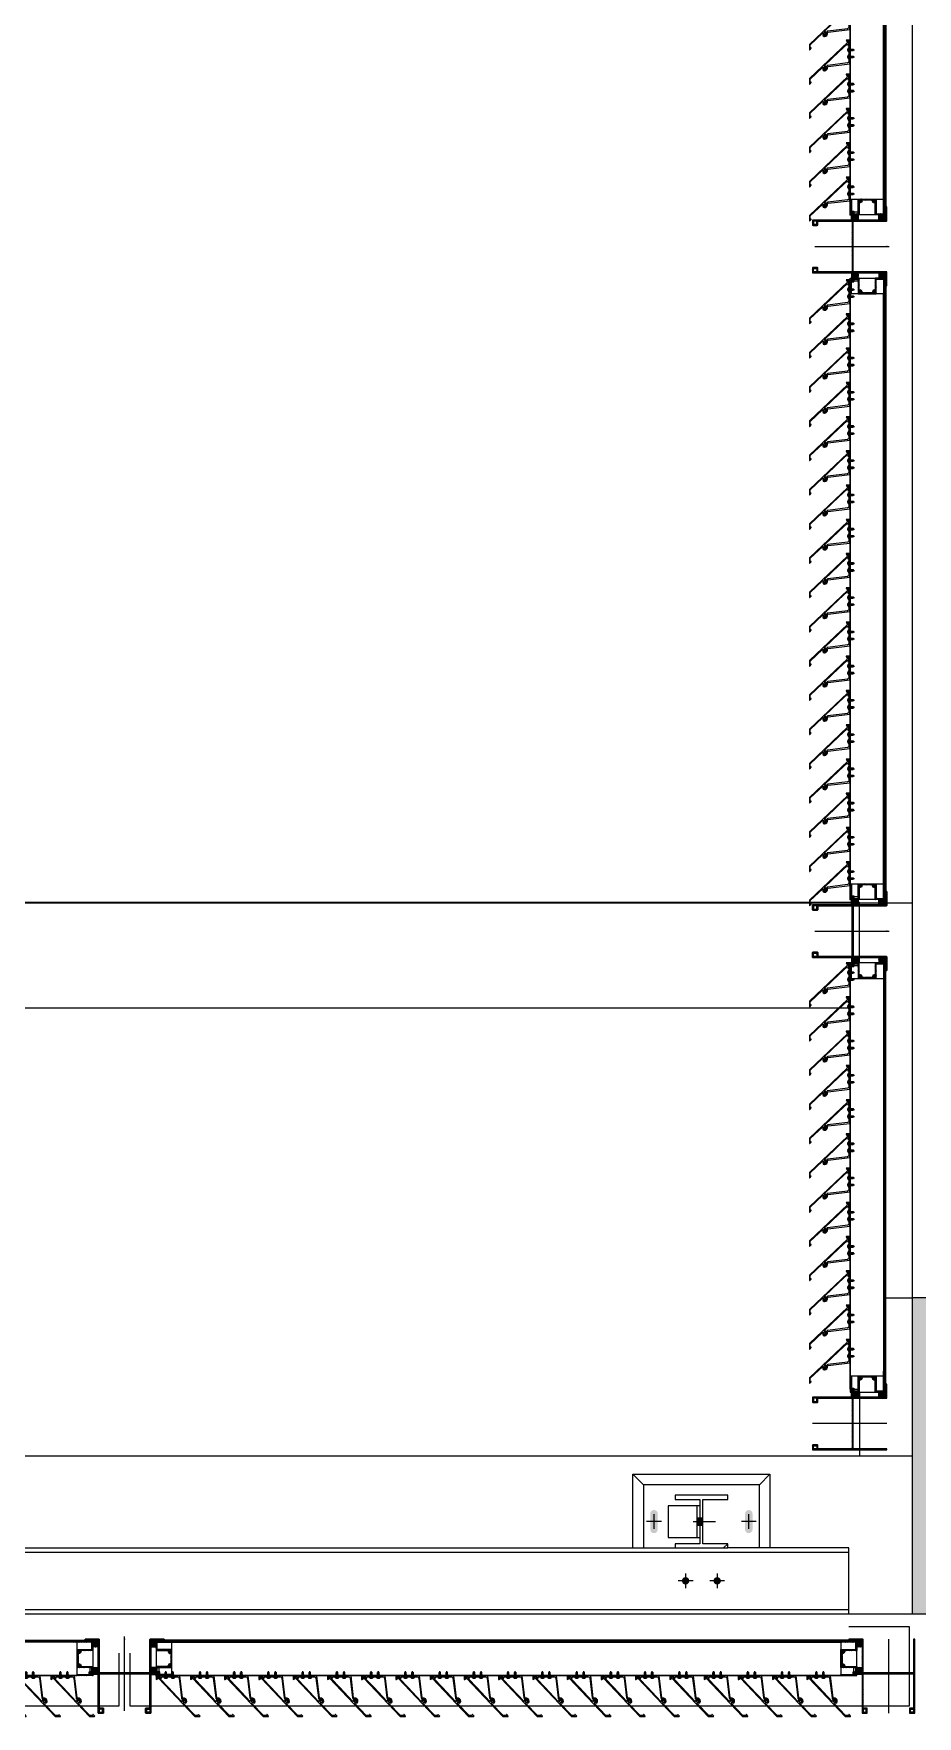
# Model space of a CAD drawing. Header units: millimetres. Extents: x -153298 to 620751, y -313239 to 250031.
# Drawn here: x 81707 to 83385, y 139530 to 142725 of the extents above; entities that cross this region are included whole.
import ezdxf

# ---------------------------------------------------------------- set-up
doc = ezdxf.new("R2010")
doc.units = ezdxf.units.MM
doc.linetypes.add('CENTER', pattern=[2, 1.25, -0.25, 0.25, -0.25])
doc.linetypes.add('XKITLINE00', pattern=[0])
for name, color, linetype in [('000 - CONCRETE_COL_HATCH_', 251, 'Continuous'), ('000 - EXISTING_COLUMN_CUT_COLOR_5', 5, 'Continuous'), ('000 - EXISTING_CONCRETE_MAIN_COLOR_1', 1, 'Continuous'), ('000 - EXISTING_PRECAST_MAIN_COLOR_1', 1, 'Continuous'), ('000 - EXISTING_STEEL-STRUCTURE_MAIN_COLOR_1', 1, 'Continuous'), ('000 - EXISTING_STEEL-STRUCTURE_MAIN_COLOR_2', 2, 'Continuous'), ('010 - ASPG_ACCESSORIES_MAIN_COLOR_1', 1, 'Continuous'), ('010 - ASPG_EXTR_MAIN_COLOR_2', 2, 'Continuous'), ('010 - ASPG_FASTERN_MAIN_COLOR_1', 1, 'Continuous'), ('010 - ASPG_FASTERN_SUB_COLOR_1', 2, 'Continuous'), ('010 - ASPG_FASTERN_SYMBOL_', 251, 'Continuous'), ('010 - ASPG_FRAMING_CUT_COLOR_4', 4, 'Continuous'), ('010 - ASPG_FRAMING_DEF_SUB', 250, 'Continuous'), ('010 - ASPG_FRAMING_HATCH_', 251, 'Continuous'), ('010 - ASPG_FRAMING_MAIN_COLOR_2', 2, 'Continuous'), ('010 - ASPG_FRAMING_SUB_COLOR_2', 2, 'Continuous'), ('010 - ASPG_FRAMING_WIPEOUT_', 250, 'Continuous'), ('BOLT & SCREW', 251, 'Continuous')]:
    doc.layers.add(name, color=color, linetype=linetype)
doc.layers.add('010 - ASPG_EXTR_DEF_SUB', color=250, linetype='Continuous', plot=False)
doc.layers.add('010 - ASPG_FASTERN_DEF_SUB', color=250, linetype='Continuous', plot=False)
doc.layers.add('12-GRID', color=1, linetype='CENTER', lineweight=13)
doc.layers.add('SCREW', color=8, linetype='Continuous', lineweight=5)
pattern_1 = [(270, (1257419.24324, -520041.6224), (0.65495992507, -1.1344238721), [0.7562825814, -1.5125651628]), (30, (1257419.24324, -520041.6224), (0.65495992936, 1.1344238696), [0.7562825814, -1.5125651628]), (330, (1257419.24324, -520041.6224), (1.30991985442, -2.48e-09), [-1.5125651628, 0.7562825814])]
pattern_2 = [(315, (1257419.4929, -520021.6224), (1.3369313545, 1.3369313545), []), (45, (1257419.4929, -520021.6224), (-1.3369313545, 1.3369313545), [])]
pattern_3 = [(270, (1257419.4425, -520043.9224), (0.65495992507, -1.1344238721), [0.7562825814, -1.5125651628]), (30, (1257419.4425, -520043.9224), (0.65495992936, 1.1344238696), [0.7562825814, -1.5125651628]), (330, (1257419.4425, -520043.9224), (1.30991985442, -2.48e-09), [-1.5125651628, 0.7562825814])]
pattern_4 = [(315, (1257419.1929, -520023.9224), (1.3369313545, 1.3369313545), []), (45, (1257419.1929, -520023.9224), (-1.3369313545, 1.3369313545), [])]

# ---------------------------------------------------------------- blocks, each defined once
blk = doc.blocks.new('*A126125')
at = {"layer": '000 - EXISTING_STEEL-STRUCTURE_MAIN_COLOR_1', "linetype": 'XKITLINE00', "lineweight": 0}
for p in [(377.879973, 159.880585), (377.815973, 159.944585)]:
    blk.add_line(p, (377.815973, 159.944585), dxfattribs=at)
blk = doc.blocks.new('*A272269')
at = {"layer": '000 - EXISTING_PRECAST_MAIN_COLOR_1', "linetype": 'XKITLINE00', "lineweight": 0}
for p, q in [((379.679993, 150.704027), (378.879973, 150.704027)), ((379.679993, 137.264027), (379.679993, 150.704027)), ((378.479994, 139.944587), (378.479993, 138.864027)), ((378.559993, 138.864027), (378.505965, 139.944587)), ((378.559993, 138.864027), (378.559993, 139.944587)), ((378.479993, 137.264027), (378.479993, 138.864027)), ((378.479993, 138.864027), (378.559993, 138.864027)), ((378.479993, 137.264027), (379.679993, 137.264027))]:
    blk.add_line(p, q, dxfattribs=at)
blk = doc.blocks.new('*A273270')
at = {"layer": '000 - EXISTING_PRECAST_MAIN_COLOR_1', "linetype": 'XKITLINE00', "lineweight": 0}
for p, q in [((379.679993, 162.704027), (378.479993, 162.704027)), ((378.479993, 162.704027), (378.479993, 161.784585)), ((379.679993, 150.864027), (379.679993, 162.704027)), ((378.879973, 150.864027), (379.679993, 150.864027))]:
    blk.add_line(p, q, dxfattribs=at)
blk = doc.blocks.new('*A274271')
at = {"layer": '000 - EXISTING_CONCRETE_MAIN_COLOR_1', "linetype": 'XKITLINE00', "lineweight": 0}
for p, q in [((375.88, 139.784027), (375.88, 162.744025)), ((378.28, 161.784585), (378.28, 162.744025)), ((378.28, 139.784027), (378.28, 139.944587))]:
    blk.add_line(p, q, dxfattribs=at)
blk = doc.blocks.new('*A280277')
at = {"layer": '000 - EXISTING_STEEL-STRUCTURE_MAIN_COLOR_1', "linetype": 'XKITLINE00', "lineweight": 0}
for p, q in [((377.239947, 159.520585), (377.239947, 159.040585)), ((377.719947, 159.040585), (377.719947, 159.520585)), ((377.719947, 159.480585), (377.239947, 159.480585)), ((377.239947, 159.040585), (377.719947, 159.040585))]:
    blk.add_line(p, q, dxfattribs=at)
blk = doc.blocks.new('*A281278')
at = {"layer": '000 - EXISTING_STEEL-STRUCTURE_MAIN_COLOR_1', "linetype": 'XKITLINE00', "lineweight": 0}
for p, q in [((376.759973, 158.504585), (376.759973, 160.584585)), ((376.759973, 160.584585), (377.879973, 160.584585)), ((376.759973, 160.584585), (376.919973, 160.424585)), ((376.759973, 158.504585), (376.919973, 158.664585)), ((377.879973, 158.504585), (376.759973, 158.504585))]:
    blk.add_line(p, q, dxfattribs=at)
blk = doc.blocks.new('*A282279')
at = {"layer": '000 - EXISTING_STEEL-STRUCTURE_MAIN_COLOR_1', "linetype": 'XKITLINE00', "lineweight": 0}
for p, q in [((377.879973, 160.424585), (376.919973, 160.424585)), ((376.919973, 160.424585), (376.919973, 158.664585)), ((376.919973, 158.664585), (377.879973, 158.664585))]:
    blk.add_line(p, q, dxfattribs=at)
blk = doc.blocks.new('*A298293')
at = {"layer": '000 - EXISTING_STEEL-STRUCTURE_MAIN_COLOR_1'}
for points in [[(377.32, 160.304), (377.339, 160.316), (377.36, 160.321), (377.6, 160.321), (377.621, 160.316), (377.64, 160.304), (377.652, 160.286), (377.656, 160.265), (377.652, 160.243), (377.64, 160.225), (377.621, 160.213), (377.6, 160.209), (377.36, 160.209), (377.339, 160.213), (377.32, 160.225), (377.308, 160.243), (377.304, 160.265), (377.308, 160.286)], [(377.32, 158.864), (377.339, 158.876), (377.36, 158.881), (377.6, 158.881), (377.621, 158.876), (377.64, 158.864), (377.652, 158.846), (377.656, 158.825), (377.652, 158.803), (377.64, 158.785), (377.621, 158.773), (377.6, 158.769), (377.36, 158.769), (377.339, 158.773), (377.32, 158.785), (377.308, 158.803), (377.304, 158.825), (377.308, 158.846)]]:
    blk.add_hatch(color=256, dxfattribs=at).paths.add_polyline_path(points, flags=17)
at = {"layer": '000 - EXISTING_STEEL-STRUCTURE_MAIN_COLOR_1', "linetype": 'XKITLINE00', "lineweight": 0}
for p, q in [((377.592, 160.265), (377.368, 160.265)), ((377.48, 160.377), (377.48, 160.153)), ((377.592, 158.825), (377.368, 158.825)), ((377.48, 158.937), (377.48, 158.713))]:
    blk.add_line(p, q, dxfattribs=at)
blk = doc.blocks.new('*A299294')
at = {"layer": '000 - EXISTING_STEEL-STRUCTURE_MAIN_COLOR_1'}
for points in [[(377.424, 159.521), (377.424, 159.569), (377.536, 159.569), (377.536, 159.521)], [(377.424, 159.481), (377.424, 159.521), (377.536, 159.521), (377.536, 159.481)]]:
    blk.add_hatch(color=256, dxfattribs=at).paths.add_polyline_path(points, flags=17)
at = {"layer": '000 - EXISTING_STEEL-STRUCTURE_MAIN_COLOR_1', "linetype": 'XKITLINE00', "lineweight": 0}
for p, q in [((377.48, 159.417), (377.48, 159.761)), ((377.424, 159.521), (377.424, 159.569)), ((377.424, 159.481), (377.424, 159.521)), ((377.536, 159.521), (377.536, 159.569)), ((377.536, 159.481), (377.536, 159.521))]:
    blk.add_line(p, q, dxfattribs=at)
blk = doc.blocks.new('*A300295')
at = {"layer": '000 - EXISTING_STEEL-STRUCTURE_MAIN_COLOR_1'}
for points in [[(378.371, 159.84), (378.381, 159.836), (378.391, 159.831), (378.4, 159.824), (378.407, 159.816), (378.412, 159.806), (378.415, 159.796), (378.416, 159.785), (378.415, 159.774), (378.412, 159.763), (378.407, 159.753), (378.4, 159.745), (378.391, 159.738), (378.381, 159.733), (378.371, 159.73), (378.36, 159.729), (378.349, 159.73), (378.339, 159.733), (378.329, 159.738), (378.32, 159.745), (378.313, 159.753), (378.308, 159.763), (378.305, 159.774), (378.304, 159.785), (378.305, 159.796), (378.308, 159.806), (378.313, 159.816), (378.32, 159.824), (378.329, 159.831), (378.339, 159.836), (378.349, 159.84), (378.36, 159.841)], [(378.371, 159.36), (378.381, 159.356), (378.391, 159.351), (378.4, 159.344), (378.407, 159.336), (378.412, 159.326), (378.415, 159.316), (378.416, 159.305), (378.415, 159.294), (378.412, 159.283), (378.407, 159.273), (378.4, 159.265), (378.391, 159.258), (378.381, 159.253), (378.371, 159.25), (378.36, 159.249), (378.349, 159.25), (378.339, 159.253), (378.329, 159.258), (378.32, 159.265), (378.313, 159.273), (378.308, 159.283), (378.305, 159.294), (378.304, 159.305), (378.305, 159.316), (378.308, 159.326), (378.313, 159.336), (378.32, 159.344), (378.329, 159.351), (378.339, 159.356), (378.349, 159.36), (378.36, 159.361)]]:
    blk.add_hatch(color=256, dxfattribs=at).paths.add_polyline_path(points, flags=17)
at = {"layer": '000 - EXISTING_STEEL-STRUCTURE_MAIN_COLOR_1', "linetype": 'XKITLINE00', "lineweight": 0}
for p, q in [((378.248, 159.785), (378.472, 159.785)), ((378.36, 159.897), (378.36, 159.673)), ((378.248, 159.305), (378.472, 159.305)), ((378.36, 159.417), (378.36, 159.193))]:
    blk.add_line(p, q, dxfattribs=at)
blk = doc.blocks.new('*A840826')
at = {"layer": '000 - EXISTING_STEEL-STRUCTURE_MAIN_COLOR_2', "linetype": 'XKITLINE00', "lineweight": 0}
for p, q in [((378.879973, 161.784585), (377.879973, 161.784585)), ((377.879973, 161.784585), (377.879973, 159.944585)), ((377.943973, 139.944587), (377.943973, 161.784585)), ((378.815973, 139.944587), (378.815973, 161.784585)), ((378.879973, 139.944587), (378.879973, 161.784585)), ((377.879973, 142.584579), (377.879973, 159.144585)), ((377.879973, 139.944587), (377.879973, 141.784579)), ((377.879973, 139.944587), (378.879973, 139.944587))]:
    blk.add_line(p, q, dxfattribs=at)
blk = doc.blocks.new('*A841827')
at = {"layer": '000 - EXISTING_STEEL-STRUCTURE_MAIN_COLOR_1', "linetype": 'XKITLINE00', "lineweight": 0}
for p, q in [((377.143973, 159.944585), (377.079973, 159.944585)), ((377.079973, 159.944585), (377.079973, 159.144585)), ((377.143973, 159.568585), (377.143973, 159.944585)), ((377.879973, 159.944585), (377.815973, 159.944585)), ((377.815973, 159.944585), (377.815973, 159.568585)), ((377.879973, 159.144585), (377.879973, 159.944585)), ((377.815973, 159.568585), (377.143973, 159.568585)), ((377.143973, 159.144585), (377.143973, 159.520585)), ((377.143973, 159.520585), (377.815973, 159.520585)), ((377.815973, 159.520585), (377.815973, 159.144585)), ((377.079973, 159.144585), (377.143973, 159.144585)), ((377.815973, 159.144585), (377.879973, 159.144585))]:
    blk.add_line(p, q, dxfattribs=at)
blk = doc.blocks.new('*A847833')
at = {"layer": '000 - EXISTING_CONCRETE_MAIN_COLOR_1', "linetype": 'XKITLINE00', "lineweight": 0}
for p, q in [((369.07928, 161.943759), (367.47928, 161.943759)), ((367.47928, 161.943759), (367.47928, 145.384964)), ((369.07928, 145.385085), (369.07928, 161.943759))]:
    blk.add_line(p, q, dxfattribs=at)
blk = doc.blocks.new('*A848834')
at = {"layer": '000 - EXISTING_CONCRETE_MAIN_COLOR_1', "linetype": 'XKITLINE00', "lineweight": 0}
for p, q in [((367.479592, 164.344502), (373.48, 164.344502)), ((367.479592, 164.344025), (367.479592, 164.344502)), ((367.479592, 145.384964), (367.479592, 162.744025)), ((373.48, 161.944025), (373.48, 162.744025)), ((373.48, 161.944025), (375.88, 161.944025)), ((378.28, 161.944025), (378.28042, 161.944025)), ((378.280417, 161.784585), (378.28042, 161.944025)), ((372.680152, 145.384), (372.680334, 145.384)), ((372.680334, 145.384), (372.680334, 139.784027))]:
    blk.add_line(p, q, dxfattribs=at)
blk = doc.blocks.new('*A10191004')
at = {"layer": '000 - EXISTING_CONCRETE_MAIN_COLOR_1', "linetype": 'XKITLINE00', "lineweight": 0}
blk.add_line((325.48, 162.744025), (373.479977, 162.744025), dxfattribs=at)
blk = doc.blocks.new('*U4793')
at = {"layer": '000 - CONCRETE_COL_HATCH_'}
h = blk.add_hatch(dxfattribs=at)
h.set_pattern_fill('AR-CONC', color=256, scale=0.5)
h.set_pattern_definition([(50, (-2e-21, 0), (3.5863, -0.31376), [0.375, -4.125]), (355, (-2e-21, 0), (-0.693757, 3.76096), [0.3, -3.3]), (100.4514, (0.299, -0.026), (2.892544, 3.4472), [0.3187, -3.50571]), (46.1842, (-2e-21, 1), (5.336207, -0.827596), [0.5625, -6.1875]), (96.6356, (0.4447, 0.931), (4.67331, 4.87059), [0.47805, -5.25857]), (351.1842, (-2e-21, 1), (4.67331, 4.87059), [0.45, -4.95]), (21, (0.5, 0.75), (2.984535, -2.013094), [0.375, -4.125]), (326, (0.5, 0.75), (1.216577, 3.62575), [0.3, -3.3]), (71.4514, (0.7487, 0.5822), (4.201112, 1.612656), [0.3187, -3.50571]), (37.5, (-2e-21, 0), (0.0607993, 1.6644693), [0, -3.26, 0, -3.35, 0, -3.3125]), (7.5, (-2e-21, 0), (1.315348, 1.972059), [0, -1.91, 0, -3.185, 0, -1.2625]), (327.5, (-1.115, 0), (2.669112, -0.1127744), [0, -1.25, 0, -3.9, 0, -5.175]), (317.5, (-1.615, 0), (2.915931, 0.500525), [0, -1.625, 0, -2.59, 0, -3.675])])
h.paths.add_polyline_path([(-300, -150), (300, -150), (300, 150), (-300, 150)])
blk.add_point((0, 0))
at = {"layer": '000 - EXISTING_COLUMN_CUT_COLOR_5'}
blk.add_lwpolyline([(-300, -150), (300, -150), (300, 150), (-300, 150)], close=True, dxfattribs=at)
blk = doc.blocks.new('W-1-PP19-ST-ENT1-1_20260610-011831_LOPF_ST')
at = {"color": 6}
blk.add_blockref('*U4793', (25950, 3978), dxfattribs=at)
at = {"layer": '000 - EXISTING_CONCRETE_MAIN_COLOR_1', "lineweight": 0, "xscale": 125, "yscale": 125, "zscale": 125}
for name in ['*A10191004', '*A848834', '*A274271', '*A847833']:
    blk.add_blockref(name, (-21035, -16515), dxfattribs=at)
at = {"layer": '000 - EXISTING_PRECAST_MAIN_COLOR_1', "lineweight": 0, "xscale": 125, "yscale": 125, "zscale": 125}
for name in ['*A273270', '*A272269']:
    blk.add_blockref(name, (-21035, -16515), dxfattribs=at)
at = {"layer": '000 - EXISTING_STEEL-STRUCTURE_MAIN_COLOR_1', "lineweight": 0, "xscale": 125, "yscale": 125, "zscale": 125}
for name, p in [('*A281278', (-21110, -16515)), ('*A282279', (-21110, -16515)), ('*A298293', (-21110, -16515)), ('*A841827', (-21110, -16515)), ('*A299294', (-21110, -16515)), ('*A126125', (-21110, -16515)), ('*A300295', (-21107.5, -16515)), ('*A280277', (-21110, -16515))]:
    blk.add_blockref(name, p, dxfattribs=at)
at = {"layer": '000 - EXISTING_STEEL-STRUCTURE_MAIN_COLOR_2', "lineweight": 0, "xscale": 125, "yscale": 125, "zscale": 125}
blk.add_blockref('*A840826', (-21110, -16515), dxfattribs=at)
blk = doc.blocks.new('*U6143')
at = {"layer": '12-GRID', "color": 8, "linetype": 'CENTER'}
for p, q in [((0, -6.2), (0, 2.2)), ((-4.2, -2), (4.2, -2))]:
    blk.add_line(p, q, dxfattribs=at)
at = {"layer": 'BOLT & SCREW'}
for p, q in [((-0.6, -1.8), (-1.8, -1.6)), ((-0.6, -2.2), (-1.8, -2.4)), ((-0.5, -1.8), (-0.9, -1.6)), ((-0.5, -2.2), (-0.9, -2.4)), ((-0.2, -1.4), (-0.4, -0.2)), ((-0.2, -1.5), (-0.4, -1.1)), ((-0.2, -2.5), (-0.4, -2.9)), ((-0.2, -2.6), (-0.4, -3.8)), ((0.2, -1.4), (0.4, -0.2)), ((0.2, -1.5), (0.4, -1.1)), ((0.4, -2.9), (0.2, -2.5)), ((0.2, -2.6), (0.4, -3.8)), ((0.5, -1.8), (0.9, -1.6)), ((0.5, -2.2), (0.9, -2.4)), ((0.6, -1.8), (1.8, -1.6)), ((0.6, -2.2), (1.8, -2.4))]:
    blk.add_line(p, q, dxfattribs=at)
for points in [[(-1.8, -1.6), (-0.9, -1.6, 0.414214), (-0.4, -1.1), (-0.4, -0.2), (0.4, -0.2), (0.4, -1.1, 0.414214), (0.9, -1.6), (1.8, -1.6), (1.8, -2.4), (0.9, -2.4, 0.414214), (0.4, -2.9), (0.4, -3.8), (-0.4, -3.8), (-0.4, -2.9, 0.414214), (-0.9, -2.4), (-1.8, -2.4)], [(0.2, -2.5, -0.414214), (0.5, -2.2), (0.6, -2.2), (0.6, -1.8), (0.5, -1.8, -0.414214), (0.2, -1.5), (0.2, -1.4), (-0.2, -1.4), (-0.2, -1.5, -0.414214), (-0.5, -1.8), (-0.6, -1.8), (-0.6, -2.2), (-0.5, -2.2, -0.414214), (-0.2, -2.5), (-0.2, -2.6), (0.2, -2.6)]]:
    blk.add_lwpolyline(points, format="xyb", close=True, dxfattribs=at)
blk.add_circle((0, -2), 3.5, dxfattribs=at)
blk = doc.blocks.new('000_ASPG_TYP_FILES_20260218-010703_FRAME_EXTR_')
at = {"layer": '010 - ASPG_FRAMING_HATCH_'}
h = blk.add_hatch(dxfattribs=at)
h.set_pattern_fill('ANSI32', color=256, scale=0.1, angle=180)
edge = h.paths.add_edge_path()
edge.add_line((2, 16), (2, 2))
edge.add_line((2, 2), (39.7, 2))
edge.add_arc((39.7, 1.7), 0.3, 0, 90, ccw=False)
edge.add_line((40, 1.7), (40, 0.3))
edge.add_arc((39.7, 0.3), 0.3, -90, 0, ccw=False)
edge.add_line((39.7, 0), (0.3, 0))
edge.add_arc((0.3, 0.3), 0.3, 180, 270, ccw=False)
edge.add_line((0, 0.3), (0, 17.7))
edge.add_arc((0.3, 17.7), 0.3, 90, 180, ccw=False)
edge.add_line((0.3, 18), (22.6, 18))
edge.add_arc((22.6, 18.5), 0.5, 270, 380.2095)
edge.add_arc((26.2, 19.8), 3.35, 182.0638, 200.2095, ccw=False)
edge.add_arc((23.6, 19.7), 0.76, 2.0638, 182.0638, ccw=False)
edge.add_arc((26.2, 19.8), 1.83, 182.0638, 447.9362)
edge.add_arc((26.3, 22.4), 0.76, 87.9362, 267.9362, ccw=False)
edge.add_arc((26.2, 19.8), 3.35, 69.7905, 87.9362, ccw=False)
edge.add_arc((27.5, 23.4), 0.5, 249.7905, 360)
edge.add_line((28, 23.4), (28, 26.7))
edge.add_line((28, 26.7), (28.5, 27.2))
edge.add_line((28.5, 27.2), (28, 27.7))
edge.add_line((28, 27.7), (28, 38.6))
edge.add_line((28, 38.6), (28.5, 39.1))
edge.add_line((28.5, 39.1), (28, 39.6))
edge.add_line((28, 39.6), (28, 42.9))
edge.add_arc((27.5, 42.9), 0.5, 0, 110.2095)
edge.add_arc((26.2, 46.5), 3.35, 272.0638, 290.2095, ccw=False)
edge.add_arc((26.3, 43.9), 0.76, 92.0638, 272.0638, ccw=False)
edge.add_arc((26.2, 46.5), 1.83, 272.0638, 537.9362)
edge.add_arc((23.6, 46.6), 0.76, 177.9362, 357.9362, ccw=False)
edge.add_arc((26.2, 46.5), 3.35, 159.7905, 177.9362, ccw=False)
edge.add_arc((22.6, 47.8), 0.5, 339.7905, 450)
edge.add_line((22.6, 48.3), (0.3, 48.3))
edge.add_arc((0.3, 48.6), 0.3, 180, 270, ccw=False)
edge.add_line((0, 48.6), (0, 60))
edge.add_arc((0.3, 60), 0.3, 90, 180, ccw=False)
edge.add_line((0.3, 60.3), (5, 60.3))
edge.add_line((5, 60.3), (5, 65))
edge.add_arc((5.3, 65), 0.3, 90, 180, ccw=False)
edge.add_line((5.3, 65.3), (30, 65.3))
edge.add_line((30, 65.3), (30, 63.6))
edge.add_arc((29.7, 63.6), 0.3, -90, 0, ccw=False)
edge.add_line((29.7, 63.3), (7.3, 63.3))
edge.add_arc((7.3, 63), 0.3, 90, 180)
edge.add_line((7, 63), (7, 58.3))
edge.add_line((7, 58.3), (2.3, 58.3))
edge.add_arc((2.3, 58), 0.3, 90, 180)
edge.add_line((2, 58), (2, 50.6))
edge.add_arc((2.3, 50.6), 0.3, 180, 270)
edge.add_line((2.3, 50.3), (29.7, 50.3))
edge.add_arc((29.7, 50), 0.3, 0, 90, ccw=False)
edge.add_line((30, 50), (30, 26.7))
edge.add_line((30, 26.7), (30, 16.3))
edge.add_arc((29.7, 16.3), 0.3, -90, 0, ccw=False)
edge.add_line((29.7, 16), (2, 16))
at = {"layer": '010 - ASPG_FRAMING_CUT_COLOR_4'}
blk.add_lwpolyline([(2, 16), (2, 2), (39.7, 2, -0.414214), (40, 1.7), (40, 0.3, -0.414214), (39.7, 0), (0.3, 0, -0.414214), (0, 0.3), (0, 17.7, -0.414214), (0.3, 18), (22.6, 18, 0.52173), (23, 18.7, -0.079342), (22.8, 19.7, -1), (24.3, 19.8, 2.296346), (26.2, 21.7, -1), (26.3, 23.2, -0.079342), (27.3, 23, 0.52173), (28, 23.4), (28, 26.7), (28.5, 27.2), (28, 27.7), (28, 38.6), (28.5, 39.1), (28, 39.6), (28, 42.9, 0.52173), (27.3, 43.3, -0.079342), (26.3, 43.1, -1), (26.2, 44.6, 2.296346), (24.3, 46.5, -1), (22.8, 46.6, -0.079342), (23, 47.6, 0.52173), (22.6, 48.3), (0.3, 48.3, -0.414214), (0, 48.6), (0, 60, -0.414214), (0.3, 60.3), (5, 60.3), (5, 65, -0.414214), (5.3, 65.3), (30, 65.3), (30, 63.6, -0.414214), (29.7, 63.3), (7.3, 63.3, 0.414214), (7, 63), (7, 58.3), (2.3, 58.3, 0.414214), (2, 58), (2, 50.6, 0.414214), (2.3, 50.3), (29.7, 50.3, -0.414214), (30, 50), (30, 26.7), (30, 16.3, -0.414214), (29.7, 16)], format="xyb", close=True, dxfattribs=at)
for p in [(26.2, 48.5), (26.2, 21.8)]:
    blk.add_blockref('*U6143', p)
blk = doc.blocks.new('*U6144')
at = {"layer": '010 - ASPG_FRAMING_HATCH_', "transparency": 33554585}
h = blk.add_hatch(dxfattribs=at)
h.set_pattern_fill('ANSI32', color=256, scale=0.25)
edge = h.paths.add_edge_path()
edge.add_line((2, -50), (2, -75))
edge.add_line((2, -75), (0, -75))
edge.add_line((0, -75), (0, -49))
edge.add_arc((1, -49), 1, 90, 180, ccw=False)
edge.add_line((1, -48), (63, -48))
edge.add_arc((63, -47), 1, 270, 360)
edge.add_line((64, -47), (64, 47))
edge.add_arc((63, 47), 1, 0, 90)
edge.add_line((63, 48), (1, 48))
edge.add_arc((1, 49), 1, 180, 270, ccw=False)
edge.add_line((0, 49), (0, 75))
edge.add_line((0, 75), (2, 75))
edge.add_line((2, 75), (2, 50))
edge.add_line((2, 50), (141, 50))
edge.add_line((141, 50), (141, 41))
edge.add_arc((140, 41), 1, 270, 360, ccw=False)
edge.add_line((140, 40), (132, 40))
edge.add_arc((132, 41), 1, 180, 270, ccw=False)
edge.add_line((131, 41), (131, 47))
edge.add_arc((130, 47), 1, 0, 90)
edge.add_line((130, 48), (67, 48))
edge.add_arc((67, 47), 1, 90, 180)
edge.add_line((66, 47), (66, -47))
edge.add_arc((67, -47), 1, 180, 270)
edge.add_line((67, -48), (130, -48))
edge.add_arc((130, -47), 1, 270, 360)
edge.add_line((131, -47), (131, -41))
edge.add_arc((132, -41), 1, 90, 180, ccw=False)
edge.add_line((132, -40), (140, -40))
edge.add_arc((140, -41), 1, 0, 90, ccw=False)
edge.add_line((141, -41), (141, -50))
edge.add_line((141, -50), (2, -50))
h.paths.add_polyline_path([(139, 48), (139, 42), (133, 42), (133, 48)], flags=16)
h.paths.add_polyline_path([(139, -48), (139, -42), (133, -42), (133, -48)], flags=16)
at = {"layer": '010 - ASPG_FRAMING_HATCH_'}
h = blk.add_hatch(dxfattribs=at)
h.set_pattern_fill('ANSI37', color=256, scale=0.595498, angle=-90)
h.set_pattern_definition(pattern_2)
edge = h.paths.add_edge_path()
edge.add_ellipse((57.8, 55), major_axis=(0, -5), ratio=0.644482, start_angle=0, end_angle=180)
edge.add_line((57.8, 60), (62, 60))
edge.add_arc((62, 60.3), 0.3, -90, 0)
edge.add_line((62.3, 60.3), (62.3, 61))
edge.add_line((62.3, 61), (61.8, 61.5))
edge.add_line((61.8, 61.5), (62.3, 62))
edge.add_line((62.3, 62), (61.8, 62.5))
edge.add_line((61.8, 62.5), (62.3, 63))
edge.add_line((62.3, 63), (61.8, 63.5))
edge.add_line((61.8, 63.5), (62.3, 64))
edge.add_line((62.3, 64), (62.3, 65))
edge.add_line((62.3, 65), (63.3, 65))
edge.add_line((63.3, 65), (63.8, 65.5))
edge.add_line((63.8, 65.5), (64.3, 65))
edge.add_line((64.3, 65), (64.8, 65.5))
edge.add_line((64.8, 65.5), (65.3, 65))
edge.add_line((65.3, 65), (65.8, 65.5))
edge.add_line((65.8, 65.5), (66.3, 65))
edge.add_line((66.3, 65), (67, 65))
edge.add_arc((67, 65.3), 0.3, -90, 0)
edge.add_line((67.3, 65.3), (67.3, 60))
edge.add_arc((77.2, 55), 11.1, 153.2037, 206.7963)
edge.add_line((67.3, 50), (57.8, 50))
h = blk.add_hatch(dxfattribs=at)
h.set_pattern_fill('ANSI37', color=256, scale=0.595498, angle=-90)
h.set_pattern_definition(pattern_4)
edge = h.paths.add_edge_path()
edge.add_ellipse((11.5, 55), major_axis=(0, -5), ratio=0.644482, start_angle=180, end_angle=360, ccw=False)
edge.add_line((11.5, 60), (2, 60))
edge.add_arc((-7.9, 55), 11.1, -26.7963, 26.7963, ccw=False)
edge.add_line((2, 50), (11.5, 50))
h = blk.add_hatch(dxfattribs=at)
h.set_pattern_fill('HONEY', color=256, scale=0.238199, angle=-90)
h.set_pattern_definition(pattern_3)
edge = h.paths.add_edge_path()
edge.add_ellipse((11.8, 55), major_axis=(0, -5), ratio=0.644482, start_angle=0, end_angle=360, ccw=False)
h = blk.add_hatch(dxfattribs=at)
h.set_pattern_fill('HONEY', color=256, scale=0.238199, angle=-90)
h.set_pattern_definition(pattern_1)
edge = h.paths.add_edge_path()
edge.add_ellipse((57.5, 55), major_axis=(0, -5), ratio=0.644482, start_angle=0, end_angle=360)
h = blk.add_hatch(dxfattribs=at)
h.set_pattern_fill('ANSI37', color=256, scale=0.595498, angle=-90)
h.set_pattern_definition(pattern_4)
edge = h.paths.add_edge_path()
edge.add_ellipse((11.5, -55), major_axis=(0, 5), ratio=0.644482, start_angle=0, end_angle=180)
edge.add_line((11.5, -60), (2, -60))
edge.add_arc((-7.9, -55), 11.1, 333.2037, 386.7963)
edge.add_line((2, -50), (11.5, -50))
h = blk.add_hatch(dxfattribs=at)
h.set_pattern_fill('HONEY', color=256, scale=0.238199, angle=-90)
h.set_pattern_definition(pattern_3)
edge = h.paths.add_edge_path()
edge.add_ellipse((11.8, -55), major_axis=(0, 5), ratio=0.644482, start_angle=0, end_angle=360)
h = blk.add_hatch(dxfattribs=at)
h.set_pattern_fill('HONEY', color=256, scale=0.238199, angle=-90)
h.set_pattern_definition(pattern_1)
edge = h.paths.add_edge_path()
edge.add_ellipse((57.5, -55), major_axis=(0, 5), ratio=0.644482, start_angle=0, end_angle=360, ccw=False)
h = blk.add_hatch(dxfattribs=at)
h.set_pattern_fill('ANSI37', color=256, scale=0.595498, angle=-90)
h.set_pattern_definition(pattern_2)
edge = h.paths.add_edge_path()
edge.add_ellipse((57.8, -55), major_axis=(0, 5), ratio=0.644482, start_angle=180, end_angle=360, ccw=False)
edge.add_line((57.8, -60), (62, -60))
edge.add_arc((62, -60.3), 0.3, 360, 450, ccw=False)
edge.add_line((62.3, -60.3), (62.3, -61))
edge.add_line((62.3, -61), (61.8, -61.5))
edge.add_line((61.8, -61.5), (62.3, -62))
edge.add_line((62.3, -62), (61.8, -62.5))
edge.add_line((61.8, -62.5), (62.3, -63))
edge.add_line((62.3, -63), (61.8, -63.5))
edge.add_line((61.8, -63.5), (62.3, -64))
edge.add_line((62.3, -64), (62.3, -65))
edge.add_line((62.3, -65), (63.3, -65))
edge.add_line((63.3, -65), (63.8, -65.5))
edge.add_line((63.8, -65.5), (64.3, -65))
edge.add_line((64.3, -65), (64.8, -65.5))
edge.add_line((64.8, -65.5), (65.3, -65))
edge.add_line((65.3, -65), (65.8, -65.5))
edge.add_line((65.8, -65.5), (66.3, -65))
edge.add_line((66.3, -65), (67, -65))
edge.add_arc((67, -65.3), 0.3, 360, 450, ccw=False)
edge.add_line((67.3, -65.3), (67.3, -60))
edge.add_arc((77.2, -55), 11.1, 153.2037, 206.7963, ccw=False)
edge.add_line((67.3, -50), (57.8, -50))
at = {"layer": '010 - ASPG_FASTERN_DEF_SUB'}
blk.add_point((0, 0), dxfattribs=at)
at = {"layer": '010 - ASPG_FRAMING_CUT_COLOR_4'}
blk.add_lwpolyline([(2, -50), (2, -75), (0, -75), (0, -49, -0.414214), (1, -48), (63, -48, 0.414214), (64, -47), (64, 47, 0.414214), (63, 48), (1, 48, -0.414214), (0, 49), (0, 75), (2, 75), (2, 50), (141, 50), (141, 41, -0.414214), (140, 40), (132, 40, -0.414214), (131, 41), (131, 47, 0.414214), (130, 48), (67, 48, 0.414214), (66, 47), (66, -47, 0.414214), (67, -48), (130, -48, 0.414214), (131, -47), (131, -41, -0.414214), (132, -40), (140, -40, -0.414214), (141, -41), (141, -50)], format="xyb", close=True, dxfattribs=at)
for points in [[(139, 48), (139, 42), (133, 42), (133, 48)], [(139, -48), (139, -42), (133, -42), (133, -48)]]:
    blk.add_lwpolyline(points, close=True, dxfattribs=at)
at = {"layer": '010 - ASPG_FRAMING_DEF_SUB', "transparency": 33554508}
blk.add_line((136.5, 0), (-4.5, 0), dxfattribs=at)
at = {"layer": '010 - ASPG_FRAMING_DEF_SUB', "transparency": 33554457}
for points in [[(54.3, 50), (67.3, 50), (67.3, 65.5), (54.3, 65.5)], [(2, 50), (15, 50), (15, 60), (2, 60)], [(2, -50), (15, -50), (15, -60), (2, -60)], [(54.3, -50), (67.3, -50), (67.3, -65.5), (54.3, -65.5)]]:
    blk.add_lwpolyline(points, close=True, dxfattribs=at)
at = {"layer": '010 - ASPG_FRAMING_SUB_COLOR_2'}
for points in [[(57.5, 50), (67.3, 50, -0.238199), (67.3, 60), (67.3, 65.3, -0.414214), (67, 65), (66.3, 65), (65.8, 65.5), (65.3, 65), (64.8, 65.5), (64.3, 65), (63.8, 65.5), (63.3, 65), (62.3, 65), (62.3, 64), (61.8, 63.5), (62.3, 63), (61.8, 62.5), (62.3, 62), (61.8, 61.5), (62.3, 61), (62.3, 60.3, -0.414214), (62, 60), (57.5, 60)], [(11.8, 50), (2, 50, 0.238199), (2, 60), (11.8, 60)], [(11.8, -50), (2, -50, -0.238199), (2, -60), (11.8, -60)], [(57.5, -50), (67.3, -50, 0.238199), (67.3, -60), (67.3, -65.3, 0.414214), (67, -65), (66.3, -65), (65.8, -65.5), (65.3, -65), (64.8, -65.5), (64.3, -65), (63.8, -65.5), (63.3, -65), (62.3, -65), (62.3, -64), (61.8, -63.5), (62.3, -63), (61.8, -62.5), (62.3, -62), (61.8, -61.5), (62.3, -61), (62.3, -60.3, 0.414214), (62, -60), (57.5, -60)]]:
    blk.add_lwpolyline(points, format="xyb", dxfattribs=at)
at = {"layer": '010 - ASPG_FRAMING_SUB_COLOR_2', "extrusion": (0, 0, -1)}
for centre, major_axis in [((11.8, 55), (0, -5)), ((57.5, -55), (0, 5))]:
    blk.add_ellipse(centre, major_axis=major_axis, ratio=0.644482, dxfattribs=at)
at = {"layer": '010 - ASPG_FRAMING_SUB_COLOR_2'}
for centre, major_axis in [((57.5, 55), (0, -5)), ((11.8, -55), (0, 5))]:
    blk.add_ellipse(centre, major_axis=major_axis, ratio=0.644482, dxfattribs=at)
blk = doc.blocks.new('PZG35-9D5')
at = {"layer": '010 - ASPG_FASTERN_SUB_COLOR_1', "color": 8}
for p, q in [((-1.4, 0), (-1.4, -1.1)), ((1.4, 0), (1.4, -0.6)), ((-1.9, -1.4), (1.9, -0.9)), ((-1.9, -1.4), (-1.4, -1.1)), ((-1.9, -1.4), (-1.4, -1.7)), ((-1.9, -2.7), (1.9, -2.2)), ((-1.9, -2.7), (-1.4, -2.4)), ((-1.9, -2.7), (-1.4, -3)), ((-1.9, -4), (-1.4, -3.7)), ((-1.9, -4), (-1, -3.9)), ((-1.9, -4), (-1.4, -4.3)), ((-1.4, -1.1), (1.4, -0.6)), ((-1.4, -1.7), (1.4, -1.2)), ((-1.4, -1.7), (-1.4, -2.4)), ((-1.4, -2.4), (1.4, -1.9)), ((-1.4, -3), (1.4, -2.5)), ((-1.4, -3), (-1.4, -3.7)), ((-1.4, -3.7), (-0.8, -3.6)), ((-1.4, -4.3), (-1.4, -8.1)), ((-1.4, -4.3), (-1.2, -4.3)), ((0, -9.5), (-1.4, -8.1)), ((0, -9.5), (1.4, -8.1)), ((0.6, -3.3), (1.4, -3.2)), ((0.7, -3.7), (1.9, -3.5)), ((0.7, -3.9), (1.4, -3.8)), ((0.7, -4.6), (1.4, -4.5)), ((0.7, -5), (1.9, -4.8)), ((0.7, -5.2), (1.4, -5.1)), ((1.9, -0.9), (1.4, -0.6)), ((1.9, -0.9), (1.4, -1.2)), ((1.4, -1.2), (1.4, -1.9)), ((1.9, -2.2), (1.4, -1.9)), ((1.9, -2.2), (1.4, -2.5)), ((1.4, -2.5), (1.4, -3.2)), ((1.9, -3.5), (1.4, -3.2)), ((1.9, -3.5), (1.4, -3.8)), ((1.4, -3.8), (1.4, -4.5)), ((1.9, -4.8), (1.4, -4.5)), ((1.9, -4.8), (1.4, -5.1)), ((1.4, -5.1), (1.4, -8.1))]:
    blk.add_line(p, q, dxfattribs=at)
blk.add_lwpolyline([(0, -9.5), (0.7, -5.2), (0.7, -3.6, 0.417657), (0.4, -3.3, 0.108102), (-0.8, -3.6), (-1.4, -4.7)], format="xyb", dxfattribs=at)
at = {"layer": '010 - ASPG_FASTERN_SYMBOL_'}
blk.add_line((0, 3.7), (0, -10.5), dxfattribs=at)
blk = doc.blocks.new('*U4841')
at = {"layer": '010 - ASPG_FASTERN_MAIN_COLOR_1'}
blk.add_lwpolyline([(3, 1.8, 0.09906), (0.8, 2.5), (0.8, 2.3), (-0.8, 2.3), (-0.8, 2.5, 0.09906), (-3, 1.8, 0.266588), (-3.5, 1), (-3.5, 0.2, 0.414214), (-3.3, 0), (3.3, 0, 0.414214), (3.5, 0.2), (3.5, 1, 0.266588)], format="xyb", close=True, dxfattribs=at)
at = {"layer": 'SCREW'}
blk.add_blockref('PZG35-9D5', (0, 0), dxfattribs=at)
blk = doc.blocks.new('*U4840')
blk.add_point((0, 0))
at = {"layer": '010 - ASPG_ACCESSORIES_MAIN_COLOR_1'}
blk.add_lwpolyline([(-39.7, -0.6, 0.414214), (-40, -0.9), (-40, -7.4, 0.57735), (-39.7, -7.6), (-36.6, -5.8, 0.767327), (-36.8, -5.3), (-37.9, -5.3, -0.414214), (-38.2, -5), (-38.2, -2.8, -0.414214), (-38, -2.6), (-32.2, -2.6, -0.388879), (-32, -2.8), (-31.8, -4.3, 0.388879), (-31.3, -4.8), (-30.3, -4.8, 0.414214), (-30, -4.5), (-30, -2.9, -0.414214), (-29.7, -2.6), (0.4, -2.6, -0.378969), (3.4, -5.2), (8, -42.5, 0.446593), (11.6, -45.1, -0.489802), (16.1, -48.7), (16.1, -49.4, -0.18248), (15.8, -50, -0.267949), (15.3, -50.2, 1.122115), (15.1, -52.3, 0.405004), (18.1, -49.4), (18.1, -48.7, 0.489805), (11.2, -43.1, -0.446597), (9.9, -42.3), (4.9, -0.8, 0.364176), (4.6, -0.6)], format="xyb", close=True, dxfattribs=at)
at = {"layer": '010 - ASPG_EXTR_DEF_SUB'}
blk.add_point((-40, -0.5), dxfattribs=at)
at = {"layer": '010 - ASPG_EXTR_MAIN_COLOR_2'}
blk.add_lwpolyline([(11.4, -48.2), (11.5, -47.4), (12.2, -47.6), (12.3, -46.8, -0.535538), (14.2, -49.2, 0.991572), (15.7, -49.6, 1.157025), (8.8, -48.8, -0.688558), (8.3, -49), (-17.1, -22.2), (-32.3, -6.1), (-32.3, -2.9, 0.414312), (-32.6, -2.6), (-37.5, -2.6, 0.414116), (-37.8, -2.9), (-37.8, -4.3, 0.414214), (-37.5, -4.6), (-36, -4.6, -0.205895), (-35.8, -4.7), (33.2, -77.5), (43.1, -77.5, 0.668179), (43.4, -77), (40.5, -74.2, 0.668179), (40, -74.4), (40, -76), (33.9, -76), (11.9, -52.8, -0.558354), (12.1, -52, 0.766275), (12, -50.4, -0.438583), (10.7, -48.1)], format="xyb", close=True, dxfattribs=at)
at = {"layer": 'SCREW', "rotation": 180}
for p in [(-21.6, -2.5), (-8.2, -2.5)]:
    blk.add_blockref('*U4841', p, dxfattribs=at)
blk = doc.blocks.new('*U5024')
blk.add_wipeout([(1240, 4), (60, 4), (60, 69.3), (1240, 69.3)]).dxf.layer = '010 - ASPG_FRAMING_WIPEOUT_'
at = {"color": 1}
blk.add_point((60, 69.5), dxfattribs=at)
at = {"layer": '010 - ASPG_FRAMING_MAIN_COLOR_2'}
blk.add_lwpolyline([(1210, 69.3), (90, 69.3), (90, 6), (1210, 6)], close=True, dxfattribs=at)
at = {"layer": '010 - ASPG_FRAMING_SUB_COLOR_2'}
for points in [[(1240, 4), (60, 4), (60, 69.3), (1240, 69.3)], [(60, 2), (60, 4), (1240, 4), (1240, 2)]]:
    blk.add_lwpolyline(points, close=True, dxfattribs=at)
at = {"transparency": 33554559, "xscale": -1, "rotation": 270}
for p in [(0, 0), (1300, 0)]:
    blk.add_blockref('*U6144', p, dxfattribs=at)
at = {"color": 1, "rotation": 180}
for p in [(91.8, 69.3), (156.8, 69.3), (221.8, 69.3), (286.8, 69.3), (351.8, 69.3), (416.8, 69.3), (481.8, 69.3), (546.8, 69.3), (611.8, 69.3), (676.8, 69.3), (741.8, 69.3), (806.8, 69.3), (871.8, 69.3), (936.8, 69.3), (1001.8, 69.3), (1066.8, 69.3), (1131.8, 69.3), (1196.8, 69.3)]:
    blk.add_blockref('*U4840', p, dxfattribs=at)
blk.add_blockref('000_ASPG_TYP_FILES_20260218-010703_FRAME_EXTR_', (60, 4))
at = {"xscale": -1}
blk.add_blockref('000_ASPG_TYP_FILES_20260218-010703_FRAME_EXTR_', (1240, 4), dxfattribs=at)
blk = doc.blocks.new('000_ASPG_TYP_FILES_FRAMING_EXTR_BREAKLINE_TYPE_2')
at = {"layer": '010 - ASPG_FRAMING_HATCH_', "transparency": 33554585}
h = blk.add_hatch(dxfattribs=at)
h.set_pattern_fill('ANSI32', color=256, scale=0.25)
h.paths.add_polyline_path([(131, 91, 0.414214), (132, 90), (140, 90, 0.414214), (141, 91), (141, 100), (2, 100), (2, 125), (0, 125), (0, 99, 0.414214), (1, 98), (63, 98, -0.414214), (64, 97), (64, 3, -0.414214), (63, 2), (0, 2), (0, 0), (141, 0), (141, 9, 0.414214), (140, 10), (132, 10, 0.414214), (131, 9), (131, 3, -0.414214), (130, 2), (67, 2, -0.414214), (66, 3), (66, 97, -0.414214), (67, 98), (130, 98, -0.414214), (131, 97)])
h.paths.add_polyline_path([(133, 92), (133, 98), (139, 98), (139, 92)], flags=16)
h.paths.add_polyline_path([(133, 8), (139, 8), (139, 2), (133, 2)], flags=16)
at = {"layer": '010 - ASPG_FRAMING_HATCH_'}
h = blk.add_hatch(dxfattribs=at)
h.set_pattern_fill('ANSI37', color=256, scale=0.595498, angle=-90)
h.set_pattern_definition([(315, (1257419.1929, -519973.9224), (1.3369313545, 1.3369313545), []), (45, (1257419.1929, -519973.9224), (-1.3369313545, 1.3369313545), [])])
edge = h.paths.add_edge_path()
edge.add_ellipse((11.5, 105), major_axis=(0, -5), ratio=0.644482, start_angle=180, end_angle=360, ccw=False)
edge.add_line((11.5, 110), (2, 110))
edge.add_arc((-7.9, 105), 11.1, -26.7963, 26.7963, ccw=False)
edge.add_line((2, 100), (11.5, 100))
h = blk.add_hatch(dxfattribs=at)
h.set_pattern_fill('HONEY', color=256, scale=0.238199, angle=-90)
h.set_pattern_definition([(270, (1257419.4425, -519993.9224), (0.65495992507, -1.1344238721), [0.7562825814, -1.5125651628]), (30, (1257419.4425, -519993.9224), (0.65495992936, 1.1344238696), [0.7562825814, -1.5125651628]), (330, (1257419.4425, -519993.9224), (1.30991985442, -2.48e-09), [-1.5125651628, 0.7562825814])])
edge = h.paths.add_edge_path()
edge.add_ellipse((11.8, 105), major_axis=(0, -5), ratio=0.644482, start_angle=0, end_angle=360, ccw=False)
h = blk.add_hatch(dxfattribs=at)
h.set_pattern_fill('HONEY', color=256, scale=0.238199, angle=-90)
h.set_pattern_definition([(270, (1257419.24324, -519991.6224), (0.65495992507, -1.1344238721), [0.7562825814, -1.5125651628]), (30, (1257419.24324, -519991.6224), (0.65495992936, 1.1344238696), [0.7562825814, -1.5125651628]), (330, (1257419.24324, -519991.6224), (1.30991985442, -2.48e-09), [-1.5125651628, 0.7562825814])])
edge = h.paths.add_edge_path()
edge.add_ellipse((57.5, 105), major_axis=(0, -5), ratio=0.644482, start_angle=0, end_angle=360)
h = blk.add_hatch(dxfattribs=at)
h.set_pattern_fill('ANSI37', color=256, scale=0.595498, angle=-90)
h.set_pattern_definition([(315, (1257419.4929, -519971.6224), (1.3369313545, 1.3369313545), []), (45, (1257419.4929, -519971.6224), (-1.3369313545, 1.3369313545), [])])
edge = h.paths.add_edge_path()
edge.add_ellipse((57.8, 105), major_axis=(0, -5), ratio=0.644482, start_angle=0, end_angle=180)
edge.add_line((57.8, 110), (62, 110))
edge.add_arc((62, 110.3), 0.3, -90, 0)
edge.add_line((62.3, 110.3), (62.3, 111))
edge.add_line((62.3, 111), (61.8, 111.5))
edge.add_line((61.8, 111.5), (62.3, 112))
edge.add_line((62.3, 112), (61.8, 112.5))
edge.add_line((61.8, 112.5), (62.3, 113))
edge.add_line((62.3, 113), (61.8, 113.5))
edge.add_line((61.8, 113.5), (62.3, 114))
edge.add_line((62.3, 114), (62.3, 115))
edge.add_line((62.3, 115), (63.3, 115))
edge.add_line((63.3, 115), (63.8, 115.5))
edge.add_line((63.8, 115.5), (64.3, 115))
edge.add_line((64.3, 115), (64.8, 115.5))
edge.add_line((64.8, 115.5), (65.3, 115))
edge.add_line((65.3, 115), (65.8, 115.5))
edge.add_line((65.8, 115.5), (66.3, 115))
edge.add_line((66.3, 115), (67, 115))
edge.add_arc((67, 115.3), 0.3, -90, 0)
edge.add_line((67.3, 115.3), (67.3, 110))
edge.add_arc((77.2, 105), 11.1, 153.2037, 206.7963)
edge.add_line((67.3, 100), (57.8, 100))
at = {"layer": '010 - ASPG_FRAMING_CUT_COLOR_4'}
blk.add_lwpolyline([(0, 0), (0, 2), (63, 2, 0.414214), (64, 3), (64, 97, 0.414214), (63, 98), (1, 98, -0.414214), (0, 99), (0, 125), (2, 125), (2, 100), (141, 100), (141, 91, -0.414214), (140, 90), (132, 90, -0.414214), (131, 91), (131, 97, 0.414214), (130, 98), (67, 98, 0.414214), (66, 97), (66, 3, 0.414214), (67, 2), (130, 2, 0.414214), (131, 3), (131, 9, -0.414214), (132, 10), (140, 10, -0.414214), (141, 9), (141, 0)], format="xyb", close=True, dxfattribs=at)
for points in [[(139, 98), (139, 92), (133, 92), (133, 98)], [(139, 2), (139, 8), (133, 8), (133, 2)]]:
    blk.add_lwpolyline(points, close=True, dxfattribs=at)
at = {"layer": '010 - ASPG_FRAMING_DEF_SUB', "transparency": 33554457}
blk.add_line((0, 50), (141, 50), dxfattribs=at)
for points in [[(2, 100), (15, 100), (15, 110), (2, 110)], [(54.3, 100), (67.3, 100), (67.3, 115.5), (54.3, 115.5)]]:
    blk.add_lwpolyline(points, close=True, dxfattribs=at)
at = {"layer": '010 - ASPG_FRAMING_SUB_COLOR_2'}
for points in [[(11.8, 100), (2, 100, 0.238199), (2, 110), (11.8, 110)], [(57.5, 100), (67.3, 100, -0.238199), (67.3, 110), (67.3, 115.3, -0.414214), (67, 115), (66.3, 115), (65.8, 115.5), (65.3, 115), (64.8, 115.5), (64.3, 115), (63.8, 115.5), (63.3, 115), (62.3, 115), (62.3, 114), (61.8, 113.5), (62.3, 113), (61.8, 112.5), (62.3, 112), (61.8, 111.5), (62.3, 111), (62.3, 110.3, -0.414214), (62, 110), (57.5, 110)]]:
    blk.add_lwpolyline(points, format="xyb", dxfattribs=at)
at = {"layer": '010 - ASPG_FRAMING_SUB_COLOR_2', "extrusion": (0, 0, -1)}
blk.add_ellipse((11.8, 105), major_axis=(0, -5), ratio=0.644482, dxfattribs=at)
at = {"layer": '010 - ASPG_FRAMING_SUB_COLOR_2'}
blk.add_ellipse((57.5, 105), major_axis=(0, -5), ratio=0.644482, dxfattribs=at)
blk = doc.blocks.new('*U4850')
blk.add_wipeout([(875, 4), (60, 4), (60, 69.3), (875, 69.3)]).dxf.layer = '010 - ASPG_FRAMING_WIPEOUT_'
at = {"color": 1}
blk.add_point((60, 69.5), dxfattribs=at)
at = {"layer": '010 - ASPG_FRAMING_MAIN_COLOR_2'}
blk.add_lwpolyline([(845, 69.3), (90, 69.3), (90, 6), (845, 6)], close=True, dxfattribs=at)
at = {"layer": '010 - ASPG_FRAMING_SUB_COLOR_2'}
for points in [[(875, 4), (60, 4), (60, 69.3), (875, 69.3)], [(60, 2), (60, 4), (875, 4), (875, 2)]]:
    blk.add_lwpolyline(points, close=True, dxfattribs=at)
at = {"transparency": 33554559, "xscale": -1, "rotation": 270}
blk.add_blockref('*U6144', (0, 0), dxfattribs=at)
at = {"color": 1, "xscale": -1, "rotation": 180}
for p in [(100, 69.3), (165, 69.3), (230, 69.3), (295, 69.3), (360, 69.3), (425, 69.3), (490, 69.3), (555, 69.3), (620, 69.3), (685, 69.3), (750, 69.3), (815, 69.3)]:
    blk.add_blockref('*U4840', p, dxfattribs=at)
at = {"rotation": 89.99999999999999}
blk.add_blockref('000_ASPG_TYP_FILES_FRAMING_EXTR_BREAKLINE_TYPE_2', (985, 0), dxfattribs=at)
blk.add_blockref('000_ASPG_TYP_FILES_20260218-010703_FRAME_EXTR_', (60, 4))
at = {"xscale": -1}
blk.add_blockref('000_ASPG_TYP_FILES_20260218-010703_FRAME_EXTR_', (875, 4), dxfattribs=at)
blk = doc.blocks.new('*U4851')
blk.add_wipeout([(1390, 4), (60, 4), (60, 69.3), (1390, 69.3)]).dxf.layer = '010 - ASPG_FRAMING_WIPEOUT_'
at = {"color": 1}
blk.add_point((60, 69.5), dxfattribs=at)
at = {"layer": '010 - ASPG_FRAMING_MAIN_COLOR_2'}
blk.add_lwpolyline([(1360, 69.3), (90, 69.3), (90, 6), (1360, 6)], close=True, dxfattribs=at)
at = {"layer": '010 - ASPG_FRAMING_SUB_COLOR_2'}
for points in [[(1390, 4), (60, 4), (60, 69.3), (1390, 69.3)], [(60, 2), (60, 4), (1390, 4), (1390, 2)]]:
    blk.add_lwpolyline(points, close=True, dxfattribs=at)
at = {"transparency": 33554559, "xscale": -1, "rotation": 270}
blk.add_blockref('*U6144', (0, 0), dxfattribs=at)
at = {"color": 1, "xscale": -1, "rotation": 180}
for p in [(100, 69.3), (165, 69.3), (230, 69.3), (295, 69.3), (360, 69.3), (425, 69.3), (490, 69.3), (555, 69.3), (620, 69.3), (685, 69.3), (750, 69.3), (815, 69.3), (880, 69.3), (945, 69.3), (1010, 69.3), (1075, 69.3), (1140, 69.3), (1205, 69.3), (1270, 69.3), (1335, 69.3)]:
    blk.add_blockref('*U4840', p, dxfattribs=at)
at = {"rotation": 89.99999999999999}
blk.add_blockref('000_ASPG_TYP_FILES_FRAMING_EXTR_BREAKLINE_TYPE_2', (1500, 0), dxfattribs=at)
blk.add_blockref('000_ASPG_TYP_FILES_20260218-010703_FRAME_EXTR_', (60, 4))
at = {"xscale": -1}
blk.add_blockref('000_ASPG_TYP_FILES_20260218-010703_FRAME_EXTR_', (1390, 4), dxfattribs=at)
blk = doc.blocks.new('*U4863')
blk.add_wipeout([(1570, 4), (60, 4), (60, 69.3), (1570, 69.3)]).dxf.layer = '010 - ASPG_FRAMING_WIPEOUT_'
at = {"color": 1}
blk.add_point((60, 69.5), dxfattribs=at)
at = {"layer": '010 - ASPG_FRAMING_MAIN_COLOR_2'}
blk.add_lwpolyline([(1540, 69.3), (90, 69.3), (90, 6), (1540, 6)], close=True, dxfattribs=at)
at = {"layer": '010 - ASPG_FRAMING_SUB_COLOR_2'}
for points in [[(1570, 4), (60, 4), (60, 69.3), (1570, 69.3)], [(60, 2), (60, 4), (1570, 4), (1570, 2)]]:
    blk.add_lwpolyline(points, close=True, dxfattribs=at)
at = {"transparency": 33554559, "xscale": -1, "rotation": 270}
blk.add_blockref('*U6144', (0, 0), dxfattribs=at)
at = {"color": 1, "rotation": 180}
for p in [(100, 69.3), (165, 69.3), (230, 69.3), (295, 69.3), (360, 69.3), (425, 69.3), (490, 69.3), (555, 69.3), (620, 69.3), (685, 69.3), (750, 69.3), (815, 69.3), (880, 69.3), (945, 69.3), (1010, 69.3), (1075, 69.3), (1140, 69.3), (1205, 69.3), (1270, 69.3), (1335, 69.3), (1400, 69.3), (1465, 69.3), (1530, 69.3)]:
    blk.add_blockref('*U4840', p, dxfattribs=at)
at = {"rotation": 89.99999999999999}
blk.add_blockref('000_ASPG_TYP_FILES_FRAMING_EXTR_BREAKLINE_TYPE_2', (1680, 0), dxfattribs=at)
blk.add_blockref('000_ASPG_TYP_FILES_20260218-010703_FRAME_EXTR_', (60, 4))
at = {"xscale": -1}
blk.add_blockref('000_ASPG_TYP_FILES_20260218-010703_FRAME_EXTR_', (1570, 4), dxfattribs=at)
blk = doc.blocks.new('W-1-PP19-SE-0600-61-A_20260329-013712_ASPG_LOWER_LEVEL')
at = {"xscale": -1, "rotation": 270}
blk.add_blockref('*U4851', (26298, 2333), dxfattribs=at)
at = {"rotation": 180}
blk.add_blockref('*U5024', (24954, 3780), dxfattribs=at)
for name, p, rotation in [('*U5024', (23654, 3780), 180), ('*U4863', (26298, 2333), 270)]:
    blk.add_blockref(name, p, dxfattribs=dict(rotation=rotation))
at = {"xscale": -1, "rotation": 180}
blk.add_blockref('*U4850', (24954, 3780), dxfattribs=at)

msp = doc.modelspace()

# ---------------------------------------------------------------- block references
at = {"color": 6, "rotation": 270}
msp.add_blockref('W-1-PP19-ST-ENT1-1_20260610-011831_LOPF_ST', (79546.6466, 165974.6174), dxfattribs=at)

# ---------------------------------------------------------------- next in the draw order: block references
msp.add_blockref('W-1-PP19-SE-0600-61-A_20260329-013712_ASPG_LOWER_LEVEL', (79546.6466, 165974.6174), dxfattribs=at)

doc.saveas('drawing.dxf')
